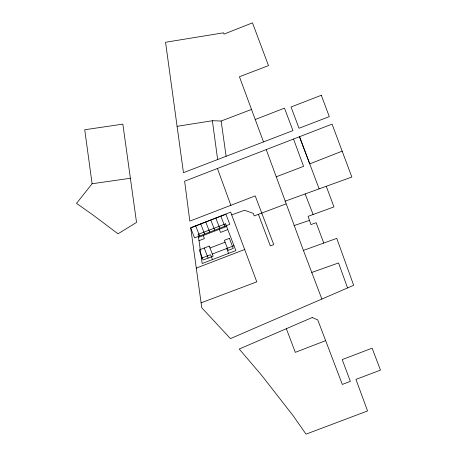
<?xml version="1.0" encoding="UTF-8"?>
<svg xmlns="http://www.w3.org/2000/svg" width="457" height="457" viewBox="0 0 457 457"><rect width="100%" height="100%" fill="white"/><g stroke="black" fill="none" stroke-linecap="round" stroke-linejoin="round"><path stroke-width="0.69" d="M92.097 183.748L76.53 203.371L92.594 214.693L118.032 233.801L136.534 222.428L122.853 124.127L84.739 129.759L92.097 183.748L130.348 178.281M201.086 302.825L256.788 281.855L230.676 212.139L190.695 227.826L201.777 307.784L230.459 338.603L353.672 285.294L336.758 238.36L303.408 250.419L266.231 149.599L332.062 124.115L351.844 177.036L285.008 201.217M342.167 151.158L309.732 163.88L299.501 136.723L319.14 188.867M266.231 149.599L184.628 181.195L189.821 221.114L255.223 195.91L273.749 244.615L270.315 245.889L258.422 214.327M255.223 119.505L284.483 108.143L292.954 130.593L183.446 172.683L165.554 42.261L223.564 32.813L224.033 34.109L252.481 22.85L268.499 65.631L239.422 76.742L263.512 141.904M198.544 237.343L226.592 226.483M325.647 340.636L295.313 352.341L286.345 328.692M199.006 240.673L204.41 238.6L203.228 235.526M227.792 229.608L220.514 232.407L219.314 229.3M210.003 248.002L225.095 242.199M201.44 258.222L210.597 254.703L212.471 259.57M212.322 254.041L233.984 245.712M196.276 268.105L244.672 249.505M276.137 176.83L303.574 166.348L293.531 139.037M177.088 126.332L212.374 120.734L221.137 121.025L251.51 109.457M285.991 203.925L254.195 215.921L253.287 213.373L244.518 210.249L231.705 214.893M326.258 186.29L333.964 206.895L308.121 216.332L310.931 224.598L316.13 222.708L323.767 243.055M311.771 272.463L338.546 262.946L347.554 287.944M294.102 225.587L309.492 220.365M305.145 193.928L313.114 214.51M220.885 216.218L224.758 226.284M215.858 218.155L219.726 228.22M226.701 248.511L228.574 253.384M210.826 220.091L214.693 230.151M205.793 222.022L209.66 232.087M200.76 223.959L204.627 234.024M195.727 225.889L199.595 235.955M204.239 248.031L208.106 258.096M303.408 250.419L321.865 299.055M217.446 168.49L230.905 205.433M221.137 121.025L226.112 156.283M212.374 120.734L217.652 159.533M312.182 317.535L239.222 349.039L261.473 375.1L293.451 416.121L306.013 434.15L367.565 410.952L355.957 379.379L380.47 370.119L372.107 348.165L342.219 359.596L350.353 381.378L342.322 384.434L317.746 319.9L312.182 317.535M321.294 95.285L291.029 107.001L299.032 128.257L329.286 116.626L321.294 95.285M225.918 214.287L190.695 227.826L194.562 237.891L229.791 224.353L225.918 214.287M225.569 223.827L198.138 234.372L202.177 263.529L235.852 250.585L225.569 223.827M209.272 246.1L199.206 249.968L203.074 260.033L213.139 256.166L209.272 246.1M229.397 238.36L224.364 240.296L228.237 250.362L233.264 248.425L229.397 238.36"/></g></svg>
